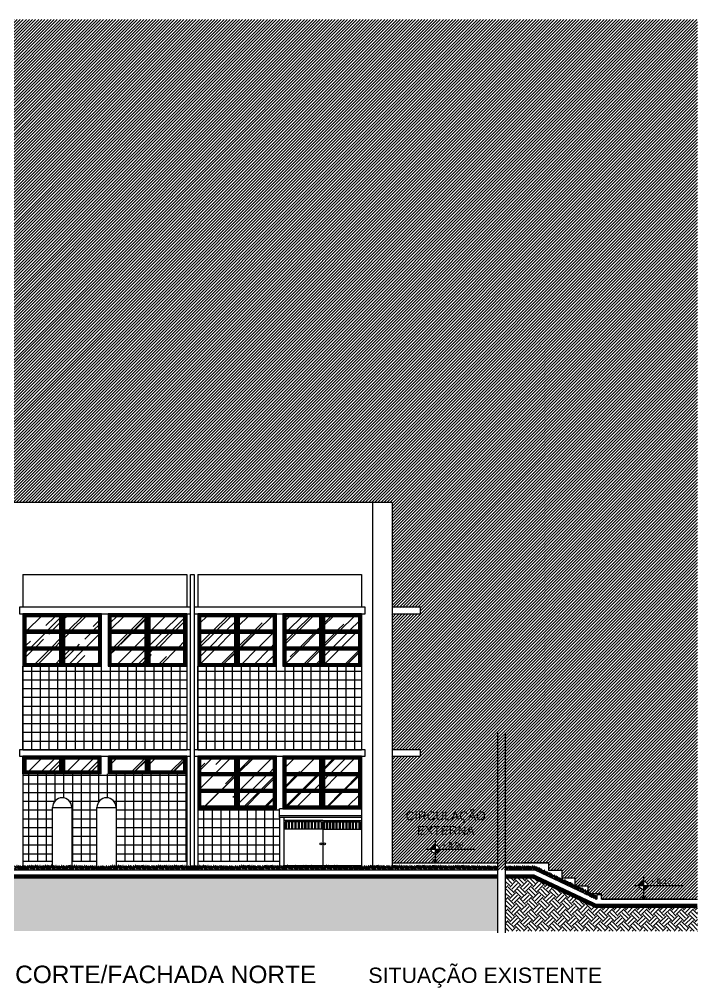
# Model space of a CAD drawing. Header units: metres. Extents: x 2440 to 5689, y 77 to 398.
# Drawn here: x 3792.35 to 3807.92, y 176.69 to 198.84 of the extents above; entities that cross this region are included whole.
import ezdxf

# ---------------------------------------------------------------- set-up
doc = ezdxf.new("R2010")
doc.units = ezdxf.units.M
doc.header["$LTSCALE"] = 7
doc.header["$MEASUREMENT"] = 0
doc.linetypes.add('DASHDOT', pattern=[1, 0.5, -0.25, 0, -0.25])
for name, color, linetype in [('COTA DE NÍVEL', 7, 'Continuous'), ('HACHURA', 251, 'Continuous'), ('HACHURA PISOS', 250, 'Continuous'), ('PENA 0.05', 8, 'Continuous'), ('PENA 0.15', 7, 'Continuous'), ('PENA 0.2', 2, 'Continuous'), ('PENA 01', 1, 'Continuous'), ('PENA 02', 2, 'Continuous'), ('PENA 03', 3, 'Continuous'), ('PENA 06', 6, 'Continuous'), ('VEG_PLANTAS', 94, 'Continuous')]:
    doc.layers.add(name, color=color, linetype=linetype)
doc.layers.add('texto', color=3, linetype='Continuous', lineweight=25)
doc.styles.add('GRAF', font='GRAF.SHX')
doc.styles.add('Luana', font='arial.ttf')

# ---------------------------------------------------------------- blocks, each defined once
blk = doc.blocks.new('cacho6')
for centre, radius in [((-0.4162314897766209, 0.2422481668974825), 0.018353002582938), ((-0.3253869985356631, 0.2837365421311855), 0.0155581419045886), ((-0.2553069579882532, 0.2603993304662548), 0.0103822299248157), ((-0.1592713517848807, 0.3096667754603004), 0.0082006619767601), ((-0.0424712857318923, 0.2215039792806355), 0.0116054156875608), ((0.0146309651204746, 0.2526202607059105), 0.0183358022910445), ((0.1277052912489012, 0.2837365421309226), 0.0155581419045886), ((0.197785331796311, 0.2603993304659902), 0.0103822299248157), ((0.2938209379996834, 0.3096667754600357), 0.0082006619767601), ((0.4106210040526719, 0.2215039792803708), 0.0116054156875608), ((0.4677232549050388, 0.2526202607056458), 0.0183358022910445)]:
    blk.add_circle(centre, radius)
blk.add_arc((0.0368608000079434, 0.2422481668972178), 0.018353002582938, 202.9972204517854, 106.9767355820522)
for points, knots in [([(0, 0), (0.0168866115852637, 0.0129986778744744), (0.0487822139055965, 0.0389975826048446), (-0.0348721634708511, 0.0094002811660534), (-0.0423037393430548, 0.0945211168862947), (-0.0622960062190003, 0.0178862296488571), (-0.1764361591630603, 0.07331009418915), (-0.0405341420246117, 0.0710347041745649), (0.0784166213317121, 0.1167524509603481), (-0.0488515351239869, 0.0777765045061667), (0.0272239206148726, 0.2140740318109557), (-0.0667766707535122, 0.0680650442400808), (-0.0757106310377651, 0.2553915126321051), (-0.1038089232166186, 0.0707165699342998), (-0.1610390547265439, 0.2146285296095876), (0.0421737746973463, 0.2566836193728701), (-0.2970566023272596, 0.3037150450867507), (-0.125540831028971, 0.1125482674422749), (-0.2282824235411311, 0.2099274555710107), (-0.3212696669170469, 0.0939032807642519), (-0.1294788074087165, 0.1219606013547061), (-0.3501784961230925, -0.0046334894679667), (-0.3104480048872489, 0.1421474320336333), (-0.2526543876659986, 0.2297172060601529), (-0.4529463456651542, 0.2302710205234977), (-0.2719371325075599, 0.1279642726088586), (-0.4055539254846821, 0.0645002587488755), (-0.4478840796213321, 0.1295191552484312), (-0.4633377620424, 0.2183871557367745), (-0.5219578574532023, 0.1325064498414825), (-0.4277693066027127, 0.0909797677271431), (-0.4436301057888841, 0.0307177892529378), (-0.4530922897845642, 2.558e-13)], [0.0119653373187085, 0.0119653373187085, 0.0119653373187085, 0.0119653373187085, 0.0826093972063695, 0.1695586416530286, 0.2430435373258136, 0.2994075536037553, 0.4003944734615301, 0.5947086107148307, 0.690457771005494, 0.7856281890927757, 0.8915804121933081, 1.001822525838758, 1.123847518083621, 1.25155969898691, 1.356811214961988, 1.528140780572524, 1.78369963763388, 1.951889237564539, 2.052489614086571, 2.190103623799917, 2.31820733469182, 2.515510428153343, 2.701394114339793, 2.792269043503961, 2.948062415445121, 3.123128639304652, 3.249217463897882, 3.402203775967889, 3.477690971567545, 3.561629637085665, 3.701910996068317, 3.843182048075233, 3.843182048075233, 3.843182048075233, 3.843182048075233]), ([(0.4530922897845642, -2.647e-13), (0.4699789013698421, 0.0129986778742097), (0.5018745036901607, 0.0389975826045799), (0.4182201263137131, 0.0094002811657905), (0.4107885504415095, 0.0945211168860318), (0.3907962835655638, 0.0178862296485924), (0.2766561306215038, 0.0733100941888854), (0.4125581477599525, 0.0710347041743003), (0.5315089111162763, 0.1167524509600835), (0.4042407546605773, 0.07777650450590201), (0.4803162103994368, 0.2140740318106911), (0.3863156190310519, 0.0680650442398161), (0.3773816587467991, 0.2553915126318405), (0.3492833665679456, 0.0707165699340351), (0.2920532350580345, 0.2146285296093229), (0.4952660644819105, 0.2566836193726072), (0.1560356874573046, 0.3037150450864861), (0.3275514587555932, 0.112548267442012), (0.224809866243433, 0.209927455570746), (0.1318226228675172, 0.0939032807639873), (0.3236134823758476, 0.1219606013544414), (0.1029137936614717, -0.0046334894682314), (0.1426442848973153, 0.1421474320333687), (0.2004379021185656, 0.2297172060598882), (0.00014594411941, 0.230271020523233), (0.1811551572770185, 0.1279642726085939), (0.0475383642998821, 0.0645002587486108), (0.0052082101632323, 0.1295191552481665), (-0.0102454722578358, 0.2183871557365116), (-0.0502522251448454, 0.1597757161877062), (-0.0418230451557662, 0.1356404588979441), (-0.0368148217828122, 0.1280344641553253)], [0.0119653373187085, 0.0119653373187085, 0.0119653373187085, 0.0119653373187085, 0.0826093972063695, 0.1695586416530286, 0.2430435373258136, 0.2994075536037553, 0.4003944734615301, 0.5947086107148307, 0.690457771005494, 0.7856281890927757, 0.8915804121933081, 1.001822525838758, 1.123847518083621, 1.25155969898691, 1.356811214961988, 1.528140780572524, 1.78369963763388, 1.951889237564539, 2.052489614086571, 2.190103623799917, 2.31820733469182, 2.515510428153343, 2.701394114339793, 2.792269043503961, 2.948062415445121, 3.123128639304652, 3.249217463897882, 3.402203775967889, 3.477690971567545, 3.561629637085665, 3.606746477732273, 3.606746477732273, 3.606746477732273, 3.606746477732273]), ([(-0.0006372206962766, 0.0894061299759734), (0.0007318930238682, 0.0876653252858582), (0.0135092958937975, 0.0697082208195514), (0.0121825592891156, 0.0472412135392375), (0.0071939991802452, 0.0257806806731331)], [3.690803195293475, 3.690803195293475, 3.690803195293475, 3.690803195293475, 3.701910996068317, 3.803253898670838, 3.803253898670838, 3.803253898670838, 3.803253898670838])]:
    blk.add_open_spline(points, degree=3, knots=knots)
blk = doc.blocks.new('NIV02')
h = blk.add_hatch(color=256)
h.paths.add_polyline_path([(-43.08798214372393, -49.02922773002917, 0.4142135623730951), (-44.59234559443733, -50.53359118074257), (-43.08798214372393, -50.53359118074257)])
h.paths.add_polyline_path([(-43.08798214372393, -52.03795463145597, 0.4142135623730951), (-41.58361869301053, -50.53359118074257), (-43.08798214372393, -50.53359118074257)])
for p, q in [((-43.08798214372393, -47.3822175101738), (-43.08798214372393, -55.57883228363895)), ((-46.27430931333186, -50.53359118074257), (-28.67982759653792, -50.53359118074257))]:
    blk.add_line(p, q)
blk.add_lwpolyline([(-42.35976431650299, -54.31752200791485), (-43.08798214372393, -55.57883228363895), (-43.81619997094488, -54.31752200791485)])
blk.add_circle((-43.08798214372393, -50.53359118074257), 1.504363450713398)
at = {"style": 'GRAF'}
blk.add_attdef('ELEV', (-40.66293629551796, -49.96256487468508), '', height=1.261310275724094, dxfattribs=at)
blk = doc.blocks.new('SDFSDF')
at = {"layer": 'HACHURA'}
h = blk.add_hatch(dxfattribs=at)
h.set_pattern_fill('AR-RROOF', color=256, scale=0.5, angle=45, style=0)
h.set_pattern_definition([(45, (-1.735000000000582, 0.06499999999999773), (0.4242640687119287, 1.131370849898476), [7.5, -1, 2.5, -0.5]), (45, (-1.441550685808165, 0.7120027047856887), (-0.8237794000823279, 0.1166726188957805), [1.5, -0.165, 3, -0.375]), (45, (-1.858743686708228, 0.5422970773009173), (1.60159685938753, 2.075358402782517), [4, -0.7, 2, -0.5])])
h.paths.add_polyline_path([(-0.9537500000005821, 1.135000000000019), (-1.735000000000582, 1.135000000000019), (-1.735000000000127, 0.8316667000001132), (-0.9537500000001273, 0.8316667000001132)])
h.paths.add_polyline_path([(-0.9537500000001273, 0.7516667000001291), (-1.735000000000127, 0.7516667000001291), (-1.735000000000582, 0.4483333300001107), (-0.9537500000005821, 0.4483333300001107)])
h.paths.add_polyline_path([(-0.9537500000005821, 0.368333330000098), (-1.735000000000582, 0.3683333300000982), (-1.735000000000582, 0.06500000000011141), (-0.9537500000005821, 0.06500000000011141)])
h.paths.add_polyline_path([(-0.06500000000050932, 0.3683333299999845), (-0.8487500000010186, 0.3683333300000982), (-0.8487500000010186, 0.06500000000011141), (-0.0650000000005091, 0.06499999999999773)])
h.paths.add_polyline_path([(-0.06500000000005435, 0.7516667000000155), (-0.8487500000005639, 0.7516667000001291), (-0.8487500000010186, 0.4483333300001107), (-0.06500000000050954, 0.448333329999997)])
h.paths.add_polyline_path([(-0.0650000000005091, 1.134999999999906), (-0.8487500000010186, 1.135000000000019), (-0.8487500000005639, 0.8316667000001132), (-0.06500000000005457, 0.8316666999999995)])
at = {"layer": 'PENA 01'}
for p, q in [((-1.774999999999636, 1.175000000000011), (-1.774999999999636, 0.02500000000011937)), ((-0.9137500000008003, 1.200000000000017), (-0.9137500000008003, 1.13686837721616e-13)), ((-0.8887500000008004, 1.200000000000017), (-0.8887500000008004, 1.13686837721616e-13)), ((-0.8887500000000728, 1.175000000000011), (-0.8887500000000728, 0.02500000000011937))]:
    blk.add_line(p, q, dxfattribs=at)
for points in [[(0, 1.199999999999903), (-1.800000000000182, 1.200000000000017), (-1.800000000000182, 1.13686837721616e-13), (0, 0)], [(-1.774999999999181, 0.7916667000001212), (-0.9137499999992542, 0.7916667000001212), (-0.913749999999709, 1.175000000000011), (-1.774999999999636, 1.175000000000011)], [(-1.754999999999654, 0.8116667000001314), (-0.9337499999996908, 0.8116667000001314), (-0.9337500000001455, 1.155000000000001), (-1.755000000000109, 1.155000000000001)], [(-1.735000000000127, 0.8316667000001132), (-0.9537500000001273, 0.8316667000001132), (-0.9537500000005821, 1.135000000000019), (-1.735000000000582, 1.135000000000019)], [(-0.888749999999618, 0.7916667000001212), (-0.02499999999918145, 0.7916667000000075), (-0.0249999999996362, 1.174999999999898), (-0.8887500000000728, 1.175000000000011)], [(-0.868750000000091, 0.8116667000001314), (-0.04499999999961801, 0.8116667000000177), (-0.04500000000007276, 1.154999999999887), (-0.8687500000005457, 1.155000000000001)], [(-0.8487500000005639, 0.8316667000001132), (-0.06500000000005457, 0.8316666999999995), (-0.06500000000050932, 1.134999999999906), (-0.8487500000010186, 1.135000000000019)], [(-1.774999999999636, 0.4083333300001186), (-0.913749999999709, 0.4083333300001186), (-0.9137499999992542, 0.7916667000001212), (-1.774999999999181, 0.7916667000001212)], [(-1.755000000000109, 0.4283333300001004), (-0.9337500000001455, 0.4283333300001004), (-0.9337499999996908, 0.7716667000001394), (-1.754999999999654, 0.7716667000001394)], [(-1.735000000000582, 0.4483333300001107), (-0.9537500000005821, 0.4483333300001107), (-0.9537500000001273, 0.7516667000001291), (-1.735000000000127, 0.7516667000001291)], [(-0.8887500000000728, 0.4083333300001186), (-0.0249999999996362, 0.4083333300000049), (-0.02499999999918145, 0.7916667000000075), (-0.888749999999618, 0.7916667000001212)], [(-0.8687500000005457, 0.4283333300001004), (-0.04500000000007276, 0.4283333299999867), (-0.04499999999961801, 0.7716667000000257), (-0.868750000000091, 0.7716667000001394)], [(-0.8487500000010186, 0.4483333300001107), (-0.06500000000050932, 0.448333329999997), (-0.06500000000005457, 0.7516667000000155), (-0.8487500000005639, 0.7516667000001291)], [(-1.774999999999636, 0.02500000000011937), (-0.913749999999709, 0.02500000000011937), (-0.913749999999709, 0.4083333300001186), (-1.774999999999636, 0.4083333300001186)], [(-1.755000000000109, 0.04500000000010118), (-0.9337500000001455, 0.04500000000010118), (-0.9337500000001455, 0.3883333300001084), (-1.755000000000109, 0.3883333300001084)], [(-1.735000000000582, 0.06500000000011141), (-0.9537500000005821, 0.06500000000011141), (-0.9537500000005821, 0.3683333300000982), (-1.735000000000582, 0.3683333300000982)], [(-0.8887500000000728, 0.02500000000011937), (-0.0249999999996362, 0.02500000000000568), (-0.0249999999996362, 0.4083333300000049), (-0.8887500000000728, 0.4083333300001186)], [(-0.8687500000005457, 0.04500000000010118), (-0.04500000000007276, 0.04499999999998749), (-0.04500000000007276, 0.3883333299999947), (-0.8687500000005457, 0.3883333300001084)], [(-0.8487500000010186, 0.06500000000011141), (-0.06500000000050932, 0.06499999999999773), (-0.06500000000050932, 0.3683333299999845), (-0.8487500000010186, 0.3683333300000982)]]:
    blk.add_lwpolyline(points, close=True, dxfattribs=at)
for points in [[(-1.800000000000182, 1.200000000000102), (-1.735000000000582, 1.135000000000019)], [(-0.913749999999709, 1.175000000000011), (-1.774999999999636, 1.175000000000011), (-1.774999999999636, 0.02500000000011937), (-0.913749999999709, 0.02500000000011937)], [(-1.774999999999636, 0.02500000000011937), (-0.913749999999709, 0.02500000000011937), (-0.913749999999709, 1.175000000000011), (-1.774999999999636, 1.175000000000011)], [(-0.9537500000005821, 1.135000000000019), (-0.913749999999709, 1.175000000000011)], [(-0.8887500000000728, 0.02500000000011937), (-0.0249999999996362, 0.02500000000000568), (-0.0249999999996362, 1.174999999999898), (-0.8887500000000728, 1.175000000000011)], [(-0.8887500000000728, 1.175000000000011), (-0.8487500000010186, 1.135000000000019)], [(-0.06500000000050932, 1.134999999999906), (0, 1.199999999999989)], [(-0.9537500000001273, 0.8316667000001132), (-0.9137499999992542, 0.7916667000001212)], [(-0.9537500000001273, 0.7516667000001291), (-0.9137499999992542, 0.7916667000001212)], [(-0.8487500000005639, 0.8316667000001132), (-0.888749999999618, 0.7916667000001212)], [(-0.888749999999618, 0.7916667000001212), (-0.8487500000005639, 0.7516667000001291)], [(-0.06500000000005457, 0.8316666999999995), (-0.02499999999918145, 0.7916667000000075)], [(-0.06500000000005457, 0.7516667000000155), (-0.02499999999918145, 0.7916667000000075)], [(-0.9537500000005821, 0.4483333300001107), (-0.913749999999709, 0.4083333300001186)], [(-0.8487500000010186, 0.4483333300001107), (-0.8887500000000728, 0.4083333300001186)], [(-0.06500000000050932, 0.448333329999997), (-0.0249999999996362, 0.4083333300000049)], [(-0.9537500000005821, 0.3683333300000982), (-0.913749999999709, 0.4083333300001186)], [(-0.8887500000000728, 0.4083333300001186), (-0.8487500000010186, 0.3683333300000982)], [(-0.06500000000050932, 0.3683333299999845), (-0.0249999999996362, 0.4083333300000049)], [(-1.735000000000582, 0.06500000000011141), (-1.800000000000182, 0)], [(-0.9537500000005821, 0.06500000000011141), (-0.913749999999709, 0.02500000000011937)], [(-0.8487500000010186, 0.06500000000011141), (-0.8887500000000728, 0.02500000000011937)], [(-0.06500000000050932, 0.06499999999999773), (0, -8.526512829121202e-14)]]:
    blk.add_lwpolyline(points, dxfattribs=at)
blk = doc.blocks.new('A$C507D097E')
at = {"layer": 'HACHURA', "ltscale": 1.5}
h = blk.add_hatch(dxfattribs=at)
h.set_pattern_fill('AR-RROOF', color=256, scale=0.5, angle=45, style=0)
h.set_pattern_definition([(45, (-1.732500000000073, -0.3516666666667447), (0.4242640687119287, 1.131370849898476), [7.5, -1, 2.5, -0.5]), (45, (-1.43905068580716, 0.2953360381189896), (-0.8237794000823279, 0.1166726188957805), [1.5, -0.165, 3, -0.375]), (45, (-1.856243686706875, 0.1256304106341872), (1.60159685938753, 2.075358402782517), [4, -0.7, 2, -0.5])])
h.paths.add_polyline_path([(-1.725329764698472, -0.06500000000102091), (-1.725329764698472, -0.3350000000000932), (-0.9476648823483629, -0.3349999999993543), (-0.9476648823483629, -0.06500000000033879)])
h = blk.add_hatch(dxfattribs=at)
h.set_pattern_fill('AR-RROOF', color=256, scale=0.5, angle=45, style=0)
h.set_pattern_definition([(45, (-0.8462500000005093, -0.3516666666667447), (0.4242640687119287, 1.131370849898476), [7.5, -1, 2.5, -0.5]), (45, (-0.5528006858075969, 0.2953360381189896), (-0.8237794000823279, 0.1166726188957805), [1.5, -0.165, 3, -0.375]), (45, (-0.969993686707312, 0.1256304106341872), (1.60159685938753, 2.075358402782517), [4, -0.7, 2, -0.5])])
h.paths.add_polyline_path([(-0.8426648823487994, -0.06500000000033879), (-0.8426648823487994, -0.3349999999993543), (-0.06500000000050932, -0.3349999999991269), (-0.06500000000050932, -0.06500000000005457)])
at = {"layer": 'PENA 01', "ltscale": 1.5}
for p, q in [((0, -5.684341886080801e-14), (-1.790329764698072, -1.023181539494544e-12)), ((-1.790329764698072, -1.023181539494544e-12), (-1.790329764699891, -0.4000000000010004)), ((-1.7903297647008, -0.4000000000006594), (-1.790329764698981, -6.252776074688882e-13)), ((-0.9076648823474898, -0.02500000000031832), (-1.765329764698436, -0.02500000000105729)), ((-1.765329764698436, -0.02500000000105729), (-1.765329764700255, -0.3750000000010232)), ((-0.9076648823474898, -0.02500000000031832), (-1.765329764698436, -0.02500000000105729)), ((-1.765329764698436, -0.02500000000105729), (-1.765329764700255, -0.3750000000010232)), ((-0.9076648823483993, -7.958078640513122e-13), (-0.8826648823487631, -2.842170943040401e-13)), ((-0.9076648823493088, -0.3750000000002842), (-0.9076648823474898, -0.02500000000031832)), ((-0.0249999999996362, -0.02500000000009095), (-0.8826648823478536, -0.02500000000031832)), ((-0.8826648823478536, -0.02500000000031832), (-0.8826648823496726, -0.3750000000002842)), ((-0.02500000000145519, -0.3750000000000568), (-0.0249999999996362, -0.02500000000009095)), ((-1.818989403545856e-12, -0.4000000000000341), (0, -5.684341886080801e-14)), ((0, -0.4000000000000341), (-1.790329764698072, -0.4000000000010004)), ((-1.765329764700255, -0.3750000000010232), (-0.9076648823493088, -0.3750000000002842)), ((-1.765329764700255, -0.3750000000010232), (-0.9076648823493088, -0.3750000000002842)), ((-0.9076648823474898, -0.3749999999993747), (-1.765329764698436, -0.3750000000001137)), ((-1.765329764698436, -0.3750000000001137), (-1.765329764700255, -0.4000000000010004)), ((-0.9076648823493088, -0.4000000000003183), (-0.9076648823474898, -0.3749999999993747)), ((-0.8826648823496726, -0.3750000000002842), (-0.02500000000145519, -0.3750000000000568)), ((-0.0249999999996362, -0.3749999999991473), (-0.8826648823478536, -0.3749999999993747)), ((-0.8826648823478536, -0.3749999999993747), (-0.8826648823487631, -0.4000000000003183)), ((-0.0250000000005457, -0.4000000000000341), (-0.0249999999996362, -0.3749999999991473))]:
    blk.add_line(p, q, dxfattribs=at)
at = {"layer": 'PENA 01'}
for p, q in [((-0.9076648823483993, -2.842170943040401e-13), (-0.9076648823502182, -0.4000000000003183)), ((-0.8826648823487631, -2.842170943040401e-13), (-0.882664882350582, -0.4000000000003183))]:
    blk.add_line(p, q, dxfattribs=at)
at = {"layer": 'PENA 01', "ltscale": 1.5}
for points in [[(-0.06500000000050932, -0.06500000000005457), (0, 0)], [(-1.790329764698072, -9.663381206337363e-13), (-1.725329764698472, -0.06500000000102091)], [(-0.9476648823483629, -0.06500000000033879), (-0.9076648823474898, -0.02500000000031832)], [(-0.8826648823478536, -0.02500000000031832), (-0.8426648823487994, -0.06500000000033879)], [(-1.725329764698472, -0.3350000000000932), (-1.765329764698436, -0.3750000000001137)], [(-0.9476648823483629, -0.3349999999993543), (-0.9076648823474898, -0.3749999999993747)], [(-0.8426648823487994, -0.3349999999993543), (-0.8826648823478536, -0.3749999999993747)], [(-0.06500000000050932, -0.3349999999991269), (-0.0249999999996362, -0.3749999999991473)]]:
    blk.add_lwpolyline(points, dxfattribs=at)
for points in [[(-1.765329764698436, -0.3750000000001137), (-0.9076648823474898, -0.3749999999993747), (-0.9076648823474898, -0.02500000000031832), (-1.765329764698436, -0.02500000000105729)], [(-1.745329764697999, -0.355000000000075), (-0.9276648823479263, -0.3549999999993361), (-0.9276648823479263, -0.04500000000035698), (-1.745329764697999, -0.0450000000010391)], [(-1.725329764698472, -0.3350000000000932), (-0.9476648823483629, -0.3349999999993543), (-0.9476648823483629, -0.06500000000033879), (-1.725329764698472, -0.06500000000102091)], [(-0.8826648823478536, -0.3749999999993747), (-0.0249999999996362, -0.3749999999991473), (-0.0249999999996362, -0.02500000000009095), (-0.8826648823478536, -0.02500000000031832)], [(-0.8626648823483265, -0.3549999999993361), (-0.04500000000007276, -0.3549999999991087), (-0.04500000000007276, -0.04500000000007276), (-0.8626648823483265, -0.04500000000035698)], [(-0.8426648823487994, -0.3349999999993543), (-0.06500000000050932, -0.3349999999991269), (-0.06500000000050932, -0.06500000000005457), (-0.8426648823487994, -0.06500000000033879)]]:
    blk.add_lwpolyline(points, close=True, dxfattribs=at)

msp = doc.modelspace()

# ---------------------------------------------------------------- hatches: boundary and pattern name
at = {"layer": 'HACHURA', "true_color": 0x86cacb}
h = msp.add_hatch(dxfattribs=at)
h.set_pattern_fill('LINE,_I', color=133, scale=0.4, angle=45, style=2, double=1)
h.set_pattern_definition([(45, (0, 65.25836661376752), (-0.03535533905932738, 0.03535533905932738), [])])
h.paths.add_polyline_path([(3780.181978139726, 196.6726890729193), (3780.431978139726, 196.6726890729193), (3784.181978139726, 196.6726890729193), (3784.431978139726, 196.6726890729193), (3788.181978139726, 196.6726890729193), (3788.431978139726, 196.6726890729192), (3788.431978139726, 187.7926890729192), (3800.880155672468, 187.7926890729192), (3800.880155672468, 198.8447879800715), (3749.352201125784, 198.8447879800715), (3749.352201125784, 187.7926890729192), (3780.181978139726, 187.7926890729192)])
h.paths.add_polyline_path([(3807.871821061993, 198.8447879800715), (3800.880155672468, 198.8447879800715), (3800.880155672468, 185.3926890729193), (3801.531978139725, 185.3926890729193), (3801.531978139725, 185.2426890729192), (3800.880155672468, 185.2426890729192), (3800.880155672468, 182.1326890729196), (3801.531978139725, 182.1326890729196), (3801.531978139725, 181.9826890729195), (3800.880155672468, 181.9826890729195), (3800.880155672468, 179.5426890729194), (3801.868417977172, 179.5426890729194), (3801.868417977172, 179.7645856503873, -0.4142135623730961), (3801.774143863867, 179.8588597636924, -1), (3801.962692090477, 179.8588597636924, -0.4142135623730961), (3801.868417977172, 179.7645856503873), (3801.868417977172, 179.5426890729194), (3803.301704329441, 179.5426890729194), (3803.301704329441, 179.3826890729194), (3803.479647856799, 179.3826890729194), (3803.479647856799, 179.5426890729194), (3804.471809351835, 179.5426890729194), (3804.471809351835, 179.3726890729194), (3804.771809351835, 179.3726890729194), (3804.771809351835, 179.1926890729194), (3805.071809351835, 179.1926890729194), (3805.071809351835, 179.0126890729194), (3805.371809351836, 179.0126890729194), (3805.371809351836, 178.8326890729194), (3805.671809351835, 178.8326890729194), (3805.671809351835, 178.8126890729194), (3805.671809351835, 178.7126890729194), (3806.635350813645, 178.7126890729194), (3806.635350813645, 178.9345856503875, -0.4142135623730969), (3806.54107670034, 179.0288597636925, -1), (3806.72962492695, 179.0288597636925, -0.4142135623730961), (3806.635350813645, 178.9345856503875), (3806.635350813645, 178.7126890729194), (3807.871821061993, 178.7126890729194)])
h.paths.add_polyline_path([(3801.988477785942, 179.8606018708573), (3802.542664348015, 179.8606018708573), (3802.542664348015, 180.0520667412529), (3801.988477785942, 180.0520667412529)], flags=24)
h.paths.add_polyline_path([(3806.755389305908, 179.0304952883199), (3807.309618500996, 179.0304952883199), (3807.309618500996, 179.2220880577605), (3806.755389305908, 179.2220880577605)], flags=24)
h.paths.add_polyline_path([(3801.141593269977, 180.0558822007795), (3803.073516871615, 180.0558822007795), (3803.073516871615, 180.8013574167868), (3801.141593269977, 180.8013574167868)], flags=24)
h.paths.add_polyline_path([(3761.806556334179, 188.6410130682274), (3764.669202991751, 188.6410130682274), (3764.669202991751, 188.9707265743665), (3761.806556334179, 188.9707265743665)], flags=24)
at = {"layer": 'HACHURA PISOS', "ltscale": 1.5}
h = msp.add_hatch(dxfattribs=at)
h.set_pattern_fill('_USER', color=256, scale=0.2, style=0, double=1, pattern_type=0)
h.set_pattern_definition([(0, (3788.431978139726, 182.1326890729195), (0, 0.2), []), (90, (3788.431978139726, 182.1326890729195), (-0.2, 1.224646799147353e-17), [])])
h.paths.add_polyline_path([(3792.181978139727, 184.8426890729202), (3788.431978139726, 184.8426890729202), (3788.431978139726, 184.0426890729192), (3792.181978139727, 184.0426890729192)])
h.paths.add_polyline_path([(3792.181978139727, 184.0426890729192), (3788.431978139726, 184.0426890729192), (3788.431978139726, 182.1326890729195), (3792.181978139727, 182.1326890729195)])
h.paths.add_polyline_path([(3796.181978139726, 184.0426890729192), (3792.431978139726, 184.0426890729192), (3792.431978139726, 182.1326890729196), (3796.181978139726, 182.1326890729196)])
h.paths.add_polyline_path([(3800.181978139726, 184.0426890729192), (3796.431978139726, 184.0426890729192), (3796.431978139726, 182.1326890729196), (3800.181978139726, 182.1326890729196)])
h = msp.add_hatch(dxfattribs=at)
h.set_pattern_fill('_USER,_O', color=256, scale=0.2, double=1, pattern_type=0)
h.set_pattern_definition([(0, (6295.169753379225, 190.5544662646453), (0, 0.2), []), (90, (6295.169753379225, 190.5544662646453), (-0.2, 1.224646799147353e-17), [])])
h.paths.add_polyline_path([(3798.306978139726, 180.5826890729194), (3798.306978139726, 180.6226890729194), (3798.306978139726, 180.7826890729195), (3796.431978139726, 180.7826890729195), (3796.431978139726, 179.5826890729194), (3798.306978139726, 179.5826890729194)])
h.paths.add_polyline_path([(3793.109079751633, 180.7826890729195), (3792.431978139726, 180.7826890729195), (3792.431978139726, 179.5826890729194), (3793.109079751633, 179.5826890729194)])
h.paths.add_polyline_path([(3794.124955604031, 180.7826890729195), (3793.549079751632, 180.7826890729195), (3793.549079751632, 179.5826890729194), (3794.124955604031, 179.5826890729194)])
h.paths.add_polyline_path([(3796.181978139726, 180.7826890729195), (3794.56495560403, 180.7826890729195), (3794.56495560403, 179.5826890729194), (3796.181978139726, 179.5826890729194)])
h.paths.add_polyline_path([(3794.56495560403, 180.8132392618709), (3794.56495560403, 180.7826890729195), (3796.181978139726, 180.7826890729195), (3796.181978139726, 181.5826890729204), (3792.431978139726, 181.5826890729204), (3792.431978139726, 180.7826890729195), (3793.109079751633, 180.7826890729195), (3793.109079751633, 180.8132392618709, -1), (3793.549079751632, 180.8132392618709), (3793.549079751632, 180.7826890729195), (3794.124955604031, 180.7826890729195), (3794.124955604031, 180.8132392618709, -1)])
h.paths.add_polyline_path([(3792.181978139727, 181.5826890729204), (3788.431978139726, 181.5826890729204), (3788.431978139726, 180.7826890729194), (3792.181978139727, 180.7826890729194)])
h.paths.add_polyline_path([(3792.181978139727, 180.7826890729194), (3788.431978139726, 180.7826890729194), (3788.431978139726, 179.5826890729194), (3792.181978139727, 179.5826890729194)])
at = {"layer": 'PENA 01'}
h = msp.add_hatch(dxfattribs=at)
h.set_pattern_fill('ANSI32,_O', color=256, scale=0.2, angle=45, double=1)
h.set_pattern_definition([(90, (3798.436978139726, 180.3126890729194), (-0.07500000000000001, 6.938893903907228e-18), []), (90, (3798.461978139685, 180.3376890728775), (-0.07500000000000001, 6.938893903907228e-18), [])])
h.paths.add_polyline_path([(3799.264478139727, 180.4826890729194), (3798.436978139727, 180.4826890729194), (3798.436978139726, 180.3126890729194), (3799.264478139727, 180.3126890729194)])
h = msp.add_hatch(dxfattribs=at)
h.set_pattern_fill('ANSI32,_O', color=256, scale=0.2, angle=45, double=1)
h.set_pattern_definition([(90, (3800.151978139728, 180.3126890729194), (0.07500000000000001, 6.938893903907228e-18), []), (90, (3800.12697813977, 180.3376890728775), (0.07500000000000001, 6.938893903907228e-18), [])])
h.paths.add_polyline_path([(3799.324478139728, 180.4826890729194), (3799.324478139728, 180.3126890729194), (3800.151978139728, 180.3126890729194), (3800.151978139728, 180.4826890729194)])
h = msp.add_hatch(dxfattribs=at)
h.set_pattern_fill('EARTH', color=256, scale=0.75, angle=45, style=0, double=1)
h.set_pattern_definition([(45, (3846.595544024471, 246.2438593999887), (2.775557561562891e-17, 0.2651650429449554), [0.1875, -0.1875]), (45, (3846.545825578919, 246.2935778455408), (2.775557561562891e-17, 0.2651650429449554), [0.1875, -0.1875]), (45, (3846.496107133366, 246.343296291093), (2.775557561562891e-17, 0.2651650429449554), [0.1875, -0.1875]), (135, (3846.496107133366, 246.3764419214611), (-0.2651650429449553, 5.551115123125783e-17), [0.1875, -0.1875]), (135, (3846.545825578919, 246.4261603670133), (-0.2651650429449553, 5.551115123125783e-17), [0.1875, -0.1875]), (135, (3846.595544024471, 246.4758788125655), (-0.2651650429449553, 5.551115123125783e-17), [0.1875, -0.1875])])
h.paths.add_polyline_path([(3803.301704329441, 179.2326890729194), (3778.549313148111, 179.2326890729194), (3778.549313148111, 179.3126890729194), (3776.754643131339, 179.3126890729194), (3776.754643131339, 179.2326890729194), (3768.184453559044, 179.2326890729194), (3768.184453559044, 179.4326890729194), (3764.431978139723, 179.4326890729194), (3764.431978139723, 179.2326890729194), (3749.352201125784, 179.2326890729194), (3749.352201125784, 177.9837178394009), (3803.301704329441, 177.9837178394009)])
h = msp.add_hatch(dxfattribs=at)
h.set_pattern_fill('EARTH', color=256, scale=0.75, angle=45, style=0, double=1)
h.set_pattern_definition([(45, (3900.722990755486, 246.2438593999887), (2.775557561562891e-17, 0.2651650429449554), [0.1875, -0.1875]), (45, (3900.673272309934, 246.2935778455408), (2.775557561562891e-17, 0.2651650429449554), [0.1875, -0.1875]), (45, (3900.623553864381, 246.343296291093), (2.775557561562891e-17, 0.2651650429449554), [0.1875, -0.1875]), (135, (3900.623553864381, 246.3764419214611), (-0.2651650429449553, 5.551115123125783e-17), [0.1875, -0.1875]), (135, (3900.673272309934, 246.4261603670133), (-0.2651650429449553, 5.551115123125783e-17), [0.1875, -0.1875]), (135, (3900.722990755486, 246.4758788125655), (-0.2651650429449553, 5.551115123125783e-17), [0.1875, -0.1875])])
h.paths.add_polyline_path([(3807.871821061993, 178.5626890729194), (3805.538295952588, 178.5626890729194), (3804.113742270632, 179.2326890729194), (3803.479647856799, 179.2326890729194), (3803.479647856799, 177.9837178394009), (3807.871821061993, 177.9837178394009)])

# ---------------------------------------------------------------- linework, layer by layer
at = {"layer": 'HACHURA'}
for centre in [(3799.252064641401, 179.978828628603), (3799.336891638054, 179.978828628603)]:
    msp.add_circle(centre, 0.02050049279637278, dxfattribs=at)
at = {"layer": 'PENA 0.15'}
for p, q in [((3800.181978139728, 180.7826890729194), (3798.306978139726, 180.7826890729194)), ((3798.306978139726, 180.5826890729194), (3798.306978139726, 180.7826890729194)), ((3799.294478139727, 180.5126890729194), (3798.406978139727, 180.5126890729194)), ((3799.264478139727, 180.4826890729194), (3798.436978139727, 180.4826890729194)), ((3798.436978139727, 180.4826890729194), (3798.436978139726, 180.3126890729194)), ((3799.264478139727, 180.4826890729194), (3799.264478139727, 180.3126890729194)), ((3799.294478139727, 180.5126890729194), (3799.294478139727, 179.4826890729194)), ((3799.294478139727, 180.5126890729194), (3800.181978139728, 180.5126890729194)), ((3799.294478139727, 180.5126890729194), (3799.294478139727, 179.4826890729194)), ((3799.324478139728, 180.4826890729194), (3800.151978139728, 180.4826890729194)), ((3799.324478139728, 180.4826890729194), (3799.324478139728, 180.3126890729194)), ((3800.151978139728, 180.4826890729194), (3800.151978139728, 180.3126890729194)), ((3799.294478139727, 180.3126890729194), (3798.406978139727, 180.3126890729194)), ((3799.294478139727, 180.3126890729194), (3800.181978139728, 180.3126890729194))]:
    msp.add_line(p, q, dxfattribs=at)
at = {"layer": 'PENA 01'}
for q in [(3800.431978139727, 187.7926890729192), (3800.880155672468, 179.3826890729194)]:
    msp.add_line((3800.880155672468, 187.7926890729192), q, dxfattribs=at)
msp.add_lwpolyline([(3796.264478139727, 186.1426890729193), (3796.349478139726, 186.1426890729193), (3796.349478139726, 179.3826890729194), (3796.264478139727, 179.3826890729194)], close=True, dxfattribs=at)
for points in [[(3800.880155672468, 185.2426890729192), (3801.531978139725, 185.2426890729192), (3801.531978139725, 185.3926890729193), (3800.880155672468, 185.3926890729193)], [(3800.880155672468, 181.9826890729195), (3801.531978139725, 181.9826890729195), (3801.531978139725, 182.1326890729196), (3800.880155672468, 182.1326890729196)]]:
    msp.add_lwpolyline(points, dxfattribs=at)
at = {"layer": 'PENA 01', "ltscale": 1.5}
for points in [[(3800.880155672468, 179.5426890729194), (3803.301704329441, 179.5426890729194)], [(3803.479647856799, 179.5426890729194), (3804.471809351835, 179.5426890729194), (3804.471809351835, 179.5426890729194)], [(3807.598892275456, 178.7126890729194), (3805.671809351835, 178.7126890729194), (3805.671809351835, 178.8326890729194), (3805.371809351836, 178.8326890729194), (3805.371809351836, 179.0126890729194), (3805.071809351835, 179.0126890729194), (3805.071809351835, 179.1926890729194), (3804.771809351835, 179.1926890729194), (3804.771809351835, 179.3726890729194), (3804.471809351835, 179.3726890729194), (3804.471809351835, 179.5426890729194), (3803.881485046727, 179.5426890729194)]]:
    msp.add_lwpolyline(points, dxfattribs=at)
at = {"layer": 'PENA 02'}
for p, q in [((3800.431978139727, 187.7926890729192), (3788.431978139726, 187.7926890729192)), ((3800.431978139726, 187.7926890729192), (3800.431978139726, 179.3826890729194)), ((3792.431978139726, 186.1426890729192), (3792.431978139726, 185.3926890729193)), ((3792.431978139726, 186.1426890729192), (3796.181978139727, 186.1426890729192)), ((3796.181978139726, 186.1426890729192), (3796.181978139726, 185.3926890729193)), ((3796.431978139726, 186.1426890729192), (3796.431978139726, 185.3926890729193)), ((3796.431978139727, 186.1426890729192), (3800.181978139726, 186.1426890729193)), ((3800.181978139726, 186.1426890729193), (3800.181978139726, 185.3926890729193)), ((3792.431978139726, 185.2426890729184), (3792.431978139726, 182.1326890729196)), ((3796.181978139726, 185.2426890729191), (3796.181978139726, 182.1326890729196)), ((3796.431978139726, 185.2426890729184), (3796.431978139726, 182.1326890729196)), ((3800.181978139726, 185.2426890729191), (3800.181978139726, 182.1326890729196)), ((3792.431978139726, 181.9826890729195), (3792.431978139726, 179.3826890729194)), ((3796.181978139726, 181.9826890729185), (3796.181978139726, 179.3826890729194)), ((3796.431978139726, 181.9826890729195), (3796.431978139726, 179.3826890729194)), ((3800.181978139726, 181.9826890729185), (3800.181978139726, 179.3826890729194))]:
    msp.add_line(p, q, dxfattribs=at)
at = {"layer": 'PENA 02', "ltscale": 1.5}
for p, q in [((3800.181978139728, 180.6226890729194), (3798.306978139726, 180.6226890729194)), ((3798.306978139726, 180.5826890729194), (3798.306978139726, 180.6226890729194)), ((3798.306978139726, 180.5826890729194), (3798.306978139726, 179.3826890729194)), ((3800.181978139728, 180.5826890729194), (3798.306978139726, 180.5826890729194)), ((3798.406978139726, 180.5826890729194), (3798.406978139726, 179.3826890729194)), ((3798.406978139726, 179.4826890729194), (3800.181978139726, 179.4826890729194))]:
    msp.add_line(p, q, dxfattribs=at)
for points in [[(3793.109079751633, 180.8132392618709), (3793.549079751632, 180.8132392618709), (3793.549079751632, 179.3826890729194), (3793.109079751633, 179.3826890729194)], [(3794.124955604031, 180.8132392618709), (3794.56495560403, 180.8132392618709), (3794.56495560403, 179.3826890729194), (3794.124955604031, 179.3826890729194)]]:
    msp.add_lwpolyline(points, close=True, dxfattribs=at)
at = {"layer": 'PENA 02', "const_width": 0.1}
for points in [[(3803.301704329441, 179.2326890729194), (3778.549313148111, 179.2326890729194), (3778.549313148111, 179.3126890729194), (3776.754643131339, 179.3126890729194), (3776.754643131339, 179.2326890729194), (3768.184453559044, 179.2326890729194), (3768.184453559044, 179.4326890729194), (3764.431978139723, 179.4326890729194), (3764.431978139723, 179.2326890729194), (3749.352201125784, 179.2326890729194)], [(3803.479647856799, 179.2326890729194), (3804.113742270632, 179.2326890729194), (3805.538295952588, 178.5626890729194), (3807.871821061993, 178.5626890729194)]]:
    msp.add_lwpolyline(points, dxfattribs=at)
at = {"layer": 'PENA 02', "ltscale": 1.5}
for points in [[(3792.431978139726, 179.5826890729194), (3793.109079751633, 179.5826890729194)], [(3793.549079751632, 179.5826890729194), (3794.124955604031, 179.5826890729194)], [(3794.56495560403, 179.5826890729194), (3796.181978139726, 179.5826890729194)], [(3796.431978139726, 179.5826890729194), (3798.306978139726, 179.5826890729194)]]:
    msp.add_lwpolyline(points, dxfattribs=at)
for centre in [(3793.329079751632, 180.8132392618709), (3794.34495560403, 180.8132392618709)]:
    msp.add_arc(centre, 0.2199999999997999, 0, 180, dxfattribs=at)
at = {"layer": 'PENA 03', "linetype": 'DASHDOT', "ltscale": 1.5}
for p, q in [((3803.301704329441, 177.9445070453155), (3803.301704329441, 182.5219350614284)), ((3803.479647856799, 177.9445070453155), (3803.479647856799, 182.5219350614284))]:
    msp.add_line(p, q, dxfattribs=at)
at = {"layer": 'PENA 03', "ltscale": 1.5}
for points in [[(3796.264478139728, 185.3926890729193), (3792.349478139728, 185.3926890729193), (3792.349478139728, 185.2426890729192), (3796.264478139728, 185.2426890729192)], [(3800.264478139728, 185.3926890729193), (3796.349478139728, 185.3926890729193), (3796.349478139728, 185.2426890729192), (3800.264478139728, 185.2426890729192)], [(3796.264478139728, 182.1326890729196), (3792.349478139728, 182.1326890729196), (3792.349478139728, 181.9826890729195), (3796.264478139728, 181.9826890729195)], [(3800.264478139728, 182.1326890729196), (3796.349478139728, 182.1326890729196), (3796.349478139728, 181.9826890729195), (3800.264478139728, 181.9826890729195)]]:
    msp.add_lwpolyline(points, close=True, dxfattribs=at)
at = {"layer": 'PENA 06'}
for points in [[(3778.681978139725, 179.3826890729194), (3803.301704329441, 179.3826890729194)], [(3803.479647856799, 179.3826890729194), (3804.147255669878, 179.3826890729194), (3805.571809351835, 178.7126890729195)]]:
    msp.add_lwpolyline(points, dxfattribs=at)
at = {"layer": 'PENA 06', "ltscale": 1.5}
for points in [[(3805.671809351835, 178.7126890729194), (3805.671809351835, 178.8126890729194), (3805.571809351835, 178.8126890729194), (3805.571809351835, 178.7126890729195)], [(3805.671809351835, 178.7126890729194), (3807.871821061993, 178.7126890729194)]]:
    msp.add_lwpolyline(points, dxfattribs=at)

# ---------------------------------------------------------------- block references
at = {"layer": 'COTA DE NÍVEL', "ltscale": 0.05}
ref = msp.add_blockref('NIV02', (3804.56861739293, 183.0256539971113), dxfattribs=dict(at, xscale=0.06266711229946524, yscale=0.06266711229946524, zscale=0.06266711229946524))
ref.add_attrib('ELEV', '+ 8.96', (3802.020388597674, 179.8946443333403), dxfattribs={"layer": '0', "height": 0.125, "style": 'Luana'})
ref = msp.add_blockref('NIV02', (3809.335550229403, 182.1956539971114), dxfattribs=dict(at, xscale=0.06266711229946524, yscale=0.06266711229946524, zscale=0.06266711229946524))
ref.add_attrib('ELEV', '+ 8.13', (3806.787321434148, 179.0646443333404), dxfattribs={"layer": '0', "height": 0.125, "style": 'Luana'})
at = {"layer": 'PENA 01'}
for name, p in [('SDFSDF', (3794.231978139725, 184.0426890729192)), ('SDFSDF', (3796.181978139726, 184.0426890729192)), ('SDFSDF', (3798.231978139725, 184.0426890729192)), ('SDFSDF', (3800.181978139726, 184.0426890729192)), ('A$C507D097E', (3794.222307904427, 181.9826890729205)), ('A$C507D097E', (3796.181978139728, 181.9826890729205)), ('SDFSDF', (3798.231978139726, 180.7826890729194)), ('SDFSDF', (3800.181978139727, 180.7826890729194))]:
    msp.add_blockref(name, p, dxfattribs=at)
at = {"layer": 'VEG_PLANTAS', "xscale": -0.2913324155519772, "yscale": 0.2913324155519772, "zscale": 0.2913324155519772}
for p in [(3792.381099794835, 179.3902001779014), (3792.669121410091, 179.3977112828834), (3792.90605267723, 179.3902001779014), (3793.035957220337, 179.3977112828834), (3793.272888487476, 179.3902001779014), (3793.560910102732, 179.3977112828834), (3793.797841369872, 179.3902001779014), (3793.929841841123, 179.3902001779015), (3794.166773108263, 179.3826890729194), (3794.292837958999, 179.3826890729193), (3794.569921083973, 179.3977112828834), (3794.806852351113, 179.3902001779014), (3795.098763099935, 179.3977112828834), (3795.335694367075, 179.3902001779014), (3795.62371598233, 179.3977112828834), (3795.86064724947, 179.3902001779014), (3795.990551792576, 179.3977112828834), (3796.227483059716, 179.3902001779014), (3796.515504674972, 179.3977112828834), (3796.752435942112, 179.3902001779014), (3796.884436413363, 179.3902001779014), (3797.121367680503, 179.3826890729194), (3797.247432531239, 179.3826890729193), (3797.524515656213, 179.3977112828835), (3797.761446923353, 179.3902001779014), (3798.053357672175, 179.3977112828835), (3798.290288939314, 179.3902001779014), (3798.57831055457, 179.3977112828835), (3798.81524182171, 179.3902001779014), (3798.945146364816, 179.3977112828835), (3799.182077631956, 179.3902001779014), (3799.470099247212, 179.3977112828835), (3799.707030514352, 179.3902001779014), (3799.839030985603, 179.3902001779015), (3800.075962252743, 179.3826890729194), (3800.202027103478, 179.3826890729194), (3800.479110228453, 179.3977112828834), (3800.716041495592, 179.3902001779014), (3801.007952244414, 179.3977112828834), (3801.244883511554, 179.3902001779014), (3801.53290512681, 179.3977112828834), (3801.769836393949, 179.3902001779014), (3801.899740937055, 179.3977112828834), (3802.136672204195, 179.3902001779014), (3802.424693819451, 179.3977112828834), (3802.661625086591, 179.3902001779014), (3802.793625557842, 179.3902001779015), (3803.030556824982, 179.3826890729194), (3803.156621675718, 179.3826890729193), (3803.632676084728, 179.3826890729194), (3803.824012459043, 179.3826890729194), (3804.045106719572, 179.3826890729194)]:
    msp.add_blockref('cacho6', p, dxfattribs=at)
at = {"layer": 'VEG_PLANTAS', "xscale": -0.2913324155519773, "yscale": 0.2913324155519773, "zscale": 0.2913324155519772, "rotation": 332.908533077708}
for p in [(3804.283710361182, 179.3147904515856), (3804.520342998602, 179.2031295864886), (3804.757059384493, 179.0917964857741), (3804.993775770383, 178.9804633850594), (3805.230492156274, 178.8691302843448), (3805.416623466122, 178.7652671896404)]:
    msp.add_blockref('cacho6', p, dxfattribs=at)

# ---------------------------------------------------------------- texts
at = {"layer": 'PENA 0.05', "style": 'Luana'}
msp.add_text('SITUAÇÃO EXISTENTE', height=0.35, dxfattribs=at).set_placement((3800.337835829314, 176.7974788574497))
at = {"layer": 'PENA 0.2', "style": 'Luana'}
msp.add_text('CORTE/FACHADA NORTE', height=0.4, dxfattribs=at).set_placement((3792.253497030057, 176.7931947106113))
at = {"layer": 'texto', "color": 2, "ltscale": 0.05, "insert": (3802.108237199036, 180.4536539151951), "char_height": 0.2, "width": 1.934, "attachment_point": 5, "style": 'Luana'}
msp.add_mtext('CIRCULAÇÃO EXTERNA', dxfattribs=at)

doc.saveas('drawing.dxf')
